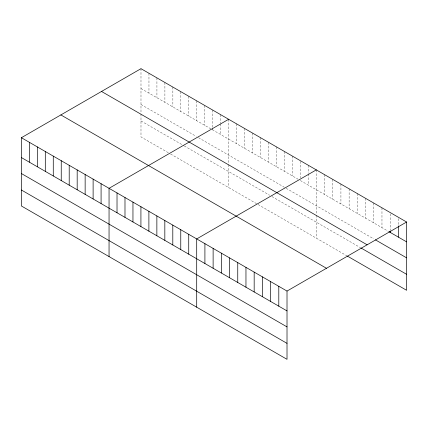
<?xml version="1.0" encoding="UTF-8"?>
<svg xmlns="http://www.w3.org/2000/svg" width="428" height="428" viewBox="0 0 428 428"><rect width="100%" height="100%" fill="white"/><g stroke="black" fill="none" stroke-linecap="round" stroke-linejoin="round"><path stroke-width="0.32" stroke-dasharray="2.14 1.6" d="M140.989 68.673L140.989 112.73M140.989 88.521L298.081 179.214M300.354 180.53L388.538 231.441M140.989 104.496L196.201 136.371M198.474 137.688L284.422 187.304M286.129 188.293L373.762 238.888M140.989 120.958L183.676 145.606M184.249 145.932L269.624 195.221M271.898 196.538L360.627 247.764M168.311 152.71L140.989 136.933L140.989 113.992M170.585 154.021L346.942 255.842M398.388 218.601L398.388 225.219M390.181 213.861L390.181 230.403M381.969 207.799L381.969 227.648M373.762 203.059L373.762 222.908M365.549 198.319L365.549 218.168M357.343 193.579L357.343 213.433M349.13 188.839L349.13 208.693M340.923 184.099L340.923 203.953M332.711 179.359L332.711 199.213M324.504 174.619L324.504 194.473M316.292 169.879L316.292 213.936M316.292 215.204L316.292 238.145M308.326 165.283L308.326 173.222M308.326 173.88L308.326 185.131M300.354 161.34L300.354 177.882M292.388 156.081L292.388 175.929M284.422 151.48L284.422 171.328M276.451 146.879L276.451 166.727M268.484 142.278L268.484 162.126M260.513 137.677L260.513 157.525M252.547 133.076L252.547 152.93M244.581 128.475L244.581 148.329M236.609 123.874L236.609 143.728M228.643 119.278L228.643 163.336M228.643 164.598L228.643 187.539M220.671 114.677L220.671 123.275M220.671 123.938L220.671 134.526M212.705 110.076L212.705 127.277M212.705 127.94L212.705 129.925M204.739 105.475L204.739 125.324M196.768 100.874L196.768 120.723M188.802 96.273L188.802 116.122M180.83 91.672L180.83 111.521M172.864 87.071L172.864 106.925M164.898 82.47L164.898 102.324M156.926 77.869L156.926 97.723M148.96 73.274L148.96 93.122"/><path stroke-width="0.64" d="M21.4 137.714L287.011 291.067L287.011 359.327L21.4 205.98L21.4 137.714L140.989 68.673L406.6 222.02L406.6 290.286L347.488 256.158M228.643 119.278L109.049 188.32L109.049 256.586M316.292 169.879L196.703 238.926L196.703 307.192M287.011 291.067L406.6 222.02M389.084 231.757L406.6 241.868M375.404 239.835L406.6 257.849M101.527 91.458L367.133 244.805M361.173 248.079L406.6 274.305M60.867 114.929L326.473 268.281M21.4 157.568L287.011 310.915M21.4 173.543L287.011 326.89M21.4 190.005L287.011 343.352M398.388 225.882L398.388 237.128M390.181 231.066L390.181 232.388M278.799 286.327L278.799 306.175M270.592 281.587L270.592 301.435M262.38 276.846L262.38 296.695M254.173 272.106L254.173 291.955M245.961 267.366L245.961 287.215M237.749 262.626L237.749 282.475M229.542 257.886L229.542 277.735M221.329 253.146L221.329 272.994M213.123 248.406L213.123 268.254M204.91 243.666L204.91 263.514M188.732 234.325L188.732 254.173M180.766 229.724L180.766 249.578M172.8 225.123L172.8 244.977M164.828 220.522L164.828 240.376M156.862 215.926L156.862 235.775M148.891 211.325L148.891 231.174M140.924 206.724L140.924 226.573M132.958 202.123L132.958 221.971M124.987 197.522L124.987 217.371M117.021 192.921L117.021 212.769M101.083 183.719L101.083 203.573M93.117 179.118L93.117 198.972M85.145 174.517L85.145 194.371M77.179 169.921L77.179 189.77M69.208 165.32L69.208 185.169M61.241 160.719L61.241 180.568M53.275 156.118L53.275 175.967M45.304 151.517L45.304 171.366M37.338 146.916L37.338 166.765M29.366 142.315L29.366 162.164"/></g></svg>
